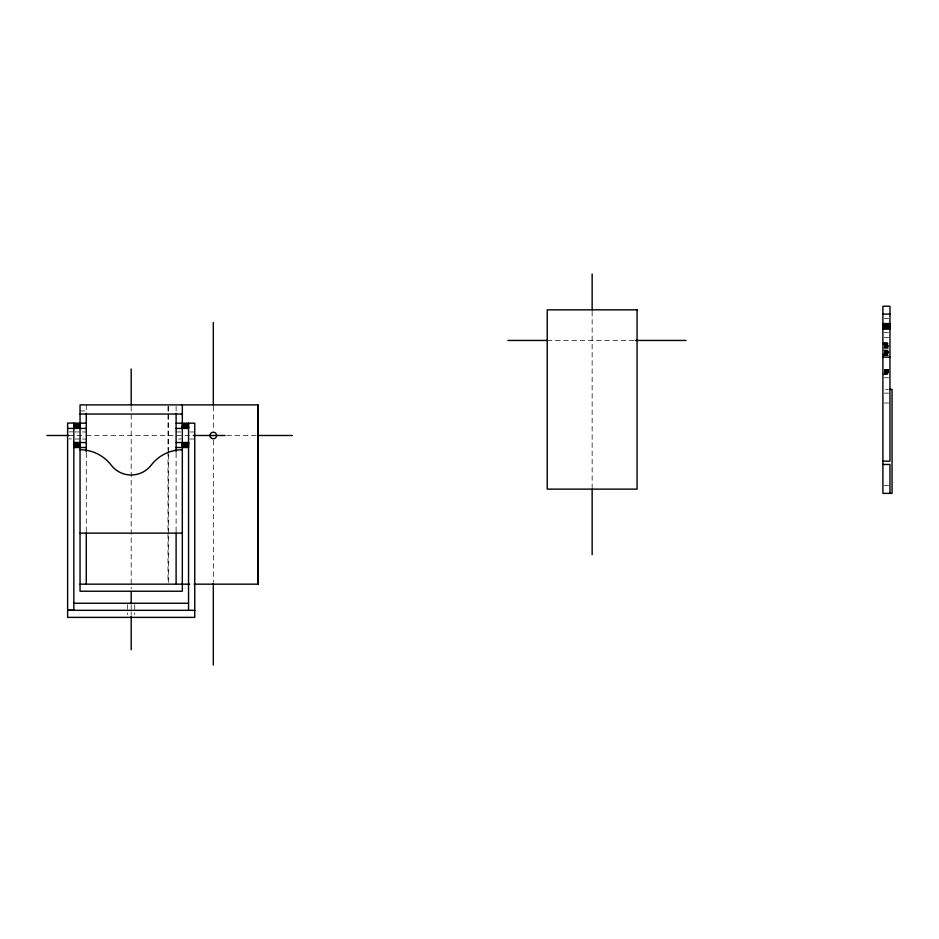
<?xml version="1.0" encoding="UTF-8"?>
<svg xmlns="http://www.w3.org/2000/svg" width="939" height="939" viewBox="0 0 939 939"><rect width="100%" height="100%" fill="white"/><g stroke="black" fill="none" stroke-linecap="round" stroke-linejoin="round"><path stroke-width="0.7" stroke-dasharray="4.7 3.52" d="M884.315 318.544L888.552 318.544M884.315 332.406L888.552 332.406M884.315 337.641L888.552 337.641M547.226 340.446L635.503 340.446M882.895 342.935L888.552 342.935M882.895 343.04L888.552 343.04M882.895 343.204L888.552 343.204M882.895 343.439L888.552 343.439M882.895 343.721L888.552 343.721M884.315 343.909L888.552 343.909M882.895 344.061L888.552 344.061M882.895 344.46L888.552 344.46M882.895 344.906L888.552 344.906M884.315 345.411L888.552 345.411M884.315 345.951L888.552 345.951M884.315 346.55L888.552 346.55M884.315 347.195L888.552 347.195M882.895 347.888L888.552 347.888M884.315 348.862L888.552 348.862M882.895 350.224L888.552 350.224M884.315 350.951L888.552 350.951M884.315 351.632L889.961 351.761M884.315 352.266L889.961 352.266M884.315 352.864L889.961 352.864M882.895 353.393L888.552 353.393M884.315 353.874L888.552 353.874M882.895 354.285L888.552 354.285M882.895 354.649L888.552 354.649M882.895 354.942L888.552 354.942M882.895 355.177L888.552 355.177M884.315 355.353L888.552 355.458M884.315 369.579L888.552 369.579M884.315 369.696L888.552 369.696M884.315 369.86L888.552 369.86M884.315 370.083L888.552 370.083M884.315 370.365L888.552 370.365M884.315 370.705L888.552 370.705M884.315 371.105L888.552 371.105M884.315 371.551L888.552 371.551M884.315 372.055L888.552 372.055M884.315 372.607L888.552 372.607M884.315 373.206L888.552 373.206M882.895 373.851L888.552 373.851M882.895 374.532L888.552 374.532M884.315 377.76L888.552 377.76M885.512 389.403L888.13 389.403M884.315 393.136L888.552 393.136M884.315 403.007L888.552 403.007M80.05 410.942L86.271 410.942M68.864 431.858L73.841 431.858M75.085 431.952L80.05 431.952M82.538 431.952L86.271 431.952M176.109 431.952L181.086 431.952M189.795 431.975L194.76 431.975M68.793 435.485L84.815 435.485M86.271 435.485L192.695 435.485M226.827 435.485L255.96 435.485M68.864 438.889L71.352 438.889M75.085 439.018L80.05 439.018M82.538 439.018L86.271 439.018M178.598 439.018L181.086 439.018M189.795 439.006L194.76 439.006M884.315 485.522L888.552 485.522M592.145 311.302L592.145 487.67M213.317 406.329L213.317 430.743M213.317 440.262L213.317 581.84M176.109 406.294L176.109 412.174M176.109 452.985L176.109 531.826M168.398 406.341L168.398 452.985M168.398 454.441L168.398 582.708M167.999 406.341L167.999 450.074M167.999 451.53L167.999 582.708M134.723 604.669L134.723 614.564M131.19 406.341L131.19 588.542M131.19 604.575L131.19 610.409M131.19 611.864L131.19 614.775M127.657 604.669L127.657 614.564M86.271 404.885L86.271 412.174M86.271 452.985L86.271 531.826"/><path stroke-width="1.41" d="M182.33 449.769L180.112 449.816A39.297 39.297 0 0 0 151.214 465.122A25.247 25.247 0 0 1 111.166 465.122A39.297 39.297 0 0 0 82.268 449.816L80.05 449.769M882.895 314.096L889.961 314.096M882.895 323.568L889.961 323.568M882.895 324.295L889.961 324.295M882.895 324.988L889.961 324.988M882.895 325.622L889.961 325.622M882.895 326.209L889.961 326.209M882.895 326.749L889.961 326.749M882.895 327.218L889.961 327.218M882.895 327.641L889.961 327.641M882.895 328.004L889.961 328.004M882.895 328.298L889.961 328.298M882.895 328.697L889.961 328.533M882.895 328.803L889.961 328.896M507.905 340.446L547.226 340.446M635.503 340.446L686.092 340.446M882.895 357.16L889.961 357.16M889.433 389.403L892.05 389.403L892.05 493.374L882.895 493.374L882.895 306.243L889.961 306.243L889.961 461.131L882.895 461.131M80.061 414.04L182.33 414.04M86.271 423.184L67.62 423.066L67.62 617.381L194.76 617.381L194.76 423.184L176.109 423.184M73.841 423.923L80.05 423.923M182.33 423.923L188.551 423.923M73.841 424.604L80.05 424.604M182.33 424.604L188.551 424.604M73.841 425.238L80.05 425.238M182.33 425.238L188.551 425.238M73.841 425.825L80.05 425.825M182.33 425.825L188.551 425.825M73.841 426.365L80.05 426.365M182.33 426.365L188.551 426.365M73.841 426.846L80.05 426.846M182.33 426.846L188.551 426.846M73.841 427.257L80.05 427.257M182.33 427.257L188.551 427.257M73.841 427.621L80.05 427.621M182.33 427.621L188.551 427.621M73.841 427.914L80.05 427.914M182.33 427.914L188.551 427.914M73.841 428.149L80.05 428.149M182.33 428.149L188.551 428.149M67.62 428.419L86.271 428.419M176.109 428.419L188.551 428.419M46.95 435.485L68.793 435.485M193.34 435.485L225.137 435.485M257.415 435.485L292.381 435.485M73.841 442.551L86.271 442.551M176.109 442.551L188.551 442.551M73.841 442.656L80.05 442.656M182.33 442.656L188.551 442.656M73.841 442.832L80.05 442.832M182.33 442.832L188.551 442.832M73.841 443.055L80.05 443.055M182.33 443.055L188.551 443.055M73.841 443.337L80.05 443.337M182.33 443.337L188.551 443.337M73.841 443.678L80.05 443.678M182.33 443.678L188.551 443.678M73.841 444.077L80.05 444.077M182.33 444.077L188.551 444.077M73.841 444.523L80.05 444.523M182.33 444.523L188.551 444.523M73.841 445.027L80.05 445.027M182.33 445.027L188.551 445.027M73.841 445.579L80.05 445.579M182.33 445.579L188.551 445.579M73.841 446.178L80.05 446.178M182.33 446.178L188.551 446.178M73.841 446.823L80.05 446.823M182.33 446.823L188.551 446.823M73.841 447.504L86.271 447.504M176.109 447.504L188.551 447.504M882.895 464.453L889.961 464.453L889.961 493.374M80.05 533.129L182.33 533.129M80.05 584.164L189.737 584.164M194.091 584.164L258.237 584.164L258.237 404.885L80.05 404.885L80.05 591.23L182.33 591.23L182.33 404.885M73.841 603.261L188.551 603.261M67.62 610.197L73.841 610.197M67.62 610.327L194.76 610.327M592.145 273.965L592.145 309.847M592.145 489.125L592.145 554.726M257.849 404.885L257.849 584.164M213.317 322.511L213.317 404.885M213.317 583.307L213.317 665.035M188.551 423.184L188.551 610.327M176.109 413.336L176.109 451.87M176.109 533.152L176.109 584.164M131.19 369.004L131.19 404.885M131.19 591.453L131.19 603.12M131.19 616.23L131.19 649.765M86.271 413.336L86.271 451.87M86.271 532.883L86.271 584.164M73.841 423.066L73.841 610.327M637.076 309.847L547.226 309.847L547.226 489.125L637.076 489.125L637.076 309.847M211.662 438.36A3.31 3.31 0 0 0 216.627 435.485A3.31 3.31 0 0 0 211.662 432.621A3.31 3.31 0 0 0 211.662 438.36"/></g></svg>
